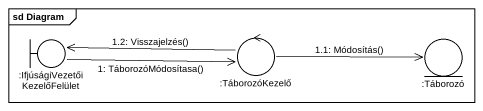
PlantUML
@startuml
mainframe sd Diagram
boundary ":IfjúságiVezetőiKezelőFelület" as IfjúságiVezetőiKezelőFelület
control ":TáborozóKezelő" as TáborozóKezelő
entity ":Táborozó" as Táborozó
IfjúságiVezetőiKezelőFelület -right-> TáborozóKezelő : 1: TáborozóMódosítasa()
TáborozóKezelő -right-> Táborozó : 1.1: Módosítás()
TáborozóKezelő -left-> IfjúságiVezetőiKezelőFelület : 1.2: Visszajelzés()
@enduml
